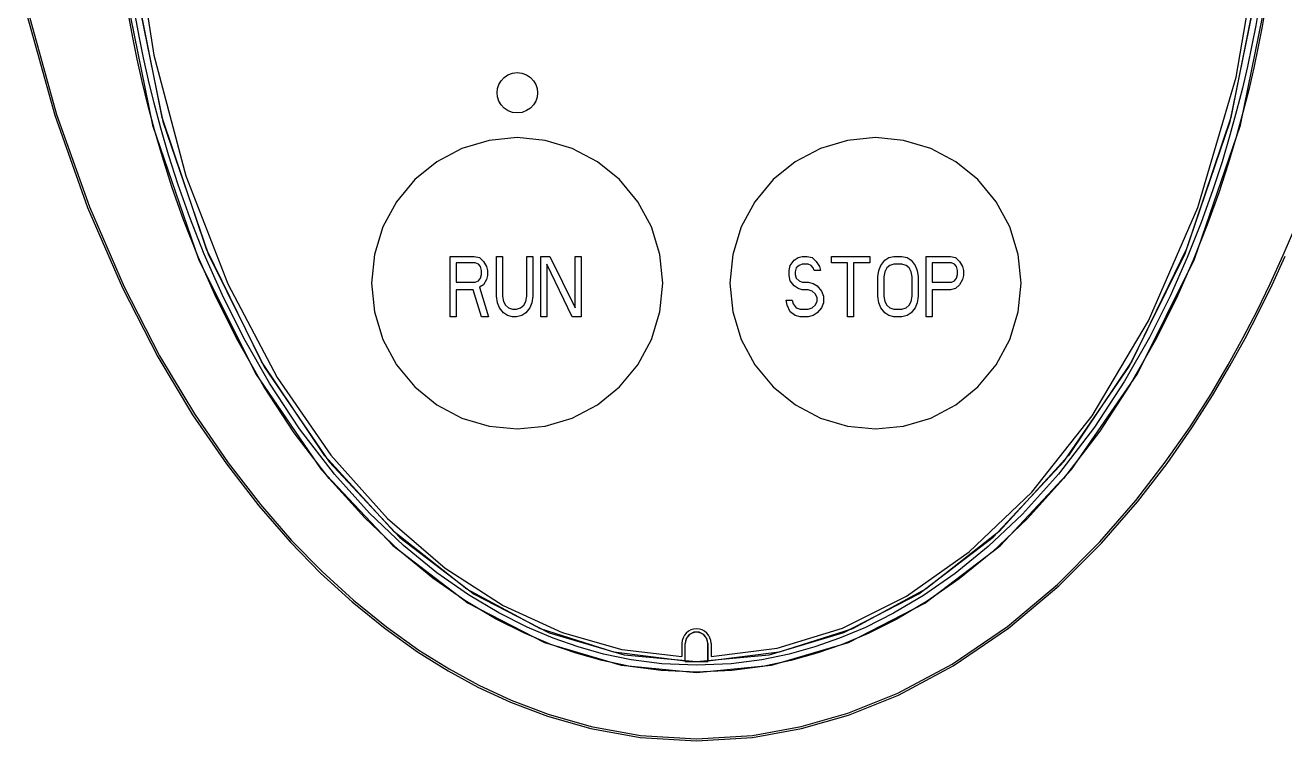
# Model space of a CAD drawing. Extents: x 0 to 245, y 0 to 330.
# Drawn here: x 142.9 to 204.9, y 239.3 to 274.6 of the extents above; entities that cross this region are included whole.
import ezdxf

# ---------------------------------------------------------------- set-up
doc = ezdxf.new("R2010")
doc.units = 0
doc.layers.add('-15N-THT. THIẾT BỊ ĐÓNG MỞ', color=40, linetype='CONTINUOUS')

# ---------------------------------------------------------------- blocks, each defined once
blk = doc.blocks.new('06 - N - SC VSD ATV212HD15~18N4')
at = {"layer": '-15N-THT. THIẾT BỊ ĐÓNG MỞ'}
for p, q in [((25.719, 114.704), (26.726, 108.324)), ((79.995, 107.241), (81.187, 114.184)), ((25.098, 112.58), (26.666, 104.885)), ((27.135, 105.261), (25.626, 112.786)), ((25.629, 112.65), (27.171, 105.068)), ((79.7, 105.073), (81.24, 112.647)), ((81.243, 112.782), (79.735, 105.263)), ((80.204, 104.887), (81.772, 112.582)), ((20.395, 110.611), (21.849, 105.377)), ((20.486, 110.632), (21.941, 105.406)), ((81.113, 110.682), (80.956, 109.797)), ((81.428, 110.627), (81.27, 109.737)), ((25.692, 109.198), (25.51, 110.172)), ((26.006, 109.261), (25.826, 110.23)), ((80.956, 109.797), (80.766, 108.817)), ((81.27, 109.737), (81.08, 108.752)), ((25.909, 108.131), (25.692, 109.198)), ((26.222, 108.2), (26.006, 109.261)), ((80.766, 108.817), (80.547, 107.778)), ((81.08, 108.752), (80.859, 107.707)), ((26.154, 107.031), (25.909, 108.131)), ((26.466, 107.106), (26.222, 108.2)), ((26.726, 108.324), (28.306, 102.388)), ((43.965, 107.228), (44.156, 107.359)), ((44.156, 107.359), (44.378, 107.443)), ((44.378, 107.443), (44.613, 107.472)), ((44.613, 107.472), (44.846, 107.445)), ((44.846, 107.445), (45.069, 107.362)), ((45.069, 107.362), (45.264, 107.231)), ((80.547, 107.778), (80.301, 106.711)), ((80.859, 107.707), (80.612, 106.633)), ((26.434, 105.883), (26.154, 107.031)), ((26.744, 105.965), (26.466, 107.106)), ((43.624, 106.48), (43.646, 106.687)), ((43.646, 106.687), (43.711, 106.885)), ((43.711, 106.885), (43.817, 107.068)), ((43.817, 107.068), (43.965, 107.228)), ((45.264, 107.231), (45.415, 107.068)), ((45.415, 107.068), (45.522, 106.884)), ((45.522, 106.884), (45.586, 106.687)), ((45.586, 106.687), (45.608, 106.48)), ((78.109, 100.838), (79.995, 107.241)), ((80.301, 106.711), (80.019, 105.589)), ((80.612, 106.633), (80.329, 105.505)), ((43.646, 106.273), (43.624, 106.48)), ((43.71, 106.075), (43.646, 106.273)), ((43.817, 105.892), (43.71, 106.075)), ((45.521, 106.074), (45.415, 105.892)), ((45.586, 106.272), (45.521, 106.074)), ((45.608, 106.48), (45.586, 106.272)), ((21.941, 105.406), (23.559, 100.864)), ((26.76, 104.657), (26.434, 105.883)), ((27.069, 104.745), (26.744, 105.965)), ((43.968, 105.728), (43.817, 105.892)), ((44.163, 105.597), (43.968, 105.728)), ((44.386, 105.515), (44.163, 105.597)), ((44.619, 105.488), (44.386, 105.515)), ((44.853, 105.516), (44.619, 105.488)), ((45.076, 105.601), (44.853, 105.516)), ((45.267, 105.731), (45.076, 105.601)), ((45.415, 105.892), (45.267, 105.731)), ((80.019, 105.589), (79.691, 104.389)), ((80.329, 105.505), (79.999, 104.298)), ((21.849, 105.377), (23.466, 100.829)), ((26.666, 104.885), (28.929, 98.29)), ((29.318, 98.792), (27.135, 105.261)), ((27.171, 105.068), (29.399, 98.557)), ((77.478, 98.574), (79.7, 105.073)), ((79.735, 105.263), (77.557, 98.805)), ((77.941, 98.29), (80.204, 104.887)), ((27.149, 103.323), (26.76, 104.657)), ((27.455, 103.419), (27.069, 104.745)), ((44.608, 104.274), (43.229, 104.14)), ((45.987, 104.14), (44.608, 104.274)), ((62.246, 104.274), (60.866, 104.14)), ((63.625, 104.14), (62.246, 104.274)), ((79.691, 104.389), (79.303, 103.087)), ((79.999, 104.298), (79.609, 102.989)), ((41.893, 103.74), (40.662, 103.09)), ((43.229, 104.14), (41.893, 103.74)), ((47.323, 103.74), (45.987, 104.14)), ((48.555, 103.09), (47.323, 103.74)), ((59.53, 103.74), (58.299, 103.09)), ((60.866, 104.14), (59.53, 103.74)), ((64.961, 103.74), (63.625, 104.14)), ((66.192, 103.09), (64.961, 103.74)), ((27.619, 101.853), (27.149, 103.323)), ((27.923, 101.958), (27.455, 103.419)), ((40.662, 103.09), (39.574, 102.207)), ((49.643, 102.207), (48.555, 103.09)), ((58.299, 103.09), (57.211, 102.207)), ((67.28, 102.207), (66.192, 103.09)), ((79.303, 103.087), (78.838, 101.662)), ((79.609, 102.989), (79.141, 101.556)), ((28.306, 102.388), (30.376, 97.08)), ((28.195, 100.224), (27.619, 101.853)), ((28.496, 100.339), (27.923, 101.958)), ((39.574, 102.207), (38.672, 101.121)), ((50.544, 101.121), (49.643, 102.207)), ((57.211, 102.207), (56.31, 101.121)), ((68.182, 101.121), (67.28, 102.207)), ((38.672, 101.121), (38.003, 99.884)), ((51.214, 99.884), (50.544, 101.121)), ((56.31, 101.121), (55.64, 99.884)), ((68.851, 99.884), (68.182, 101.121)), ((78.838, 101.662), (78.274, 100.096)), ((79.141, 101.556), (78.574, 99.979)), ((23.466, 100.829), (25.178, 96.885)), ((23.559, 100.864), (25.269, 96.927)), ((75.685, 95.254), (78.109, 100.838)), ((28.908, 98.413), (28.195, 100.224)), ((29.204, 98.54), (28.496, 100.339)), ((38.003, 99.884), (37.584, 98.522)), ((51.633, 98.522), (51.214, 99.884)), ((55.64, 99.884), (55.221, 98.522)), ((69.27, 98.522), (68.851, 99.884)), ((78.274, 100.096), (77.587, 98.371)), ((78.574, 99.979), (77.883, 98.243)), ((82.314, 98.487), (82.981, 100.051)), ((32.021, 93.259), (29.318, 98.792)), ((74.727, 93.02), (77.478, 98.574)), ((77.557, 98.805), (74.86, 93.279)), ((29.794, 96.408), (28.908, 98.413)), ((28.929, 98.29), (31.732, 92.662)), ((30.085, 96.548), (29.204, 98.54)), ((29.399, 98.557), (32.155, 92.997)), ((37.584, 98.522), (37.443, 97.11)), ((41.309, 95.456), (41.309, 98.432)), ((41.309, 98.432), (42.499, 98.432)), ((41.606, 98.116), (41.606, 97.166)), ((42.549, 98.116), (41.606, 98.116)), ((42.499, 98.432), (42.747, 98.369)), ((42.698, 98.052), (42.549, 98.116)), ((42.797, 97.926), (42.698, 98.052)), ((42.747, 98.369), (42.946, 98.179)), ((42.946, 98.179), (43.095, 97.926)), ((43.591, 96.469), (43.591, 98.432)), ((43.591, 98.432), (43.888, 98.432)), ((43.888, 98.432), (43.888, 96.469)), ((45.079, 96.469), (45.079, 98.432)), ((45.079, 98.432), (45.377, 98.432)), ((45.377, 98.432), (45.377, 96.469)), ((45.773, 95.456), (45.773, 98.432)), ((45.773, 98.432), (46.22, 98.432)), ((46.071, 98.052), (46.071, 95.456)), ((47.311, 95.456), (46.071, 98.052)), ((46.22, 98.432), (47.46, 95.899)), ((47.46, 95.899), (47.46, 98.432)), ((47.46, 98.432), (47.758, 98.432)), ((47.758, 98.432), (47.758, 95.456)), ((51.774, 97.11), (51.633, 98.522)), ((55.221, 98.522), (55.08, 97.11)), ((57.993, 97.736), (58.043, 97.989)), ((58.043, 97.989), (58.241, 98.242)), ((58.241, 98.242), (58.44, 98.369)), ((58.489, 97.989), (58.34, 97.862)), ((58.44, 98.369), (58.638, 98.432)), ((58.638, 98.052), (58.489, 97.989)), ((58.638, 98.432), (58.886, 98.432)), ((58.936, 98.052), (58.638, 98.052)), ((58.886, 98.432), (59.134, 98.369)), ((59.084, 97.989), (58.936, 98.052)), ((59.184, 97.862), (59.084, 97.989)), ((59.134, 98.369), (59.332, 98.179)), ((59.332, 98.179), (59.481, 97.926)), ((60.077, 98.432), (61.962, 98.432)), ((60.077, 98.116), (60.077, 98.432)), ((60.87, 98.116), (60.077, 98.116)), ((60.87, 95.456), (60.87, 98.116)), ((61.962, 98.116), (61.168, 98.116)), ((61.168, 98.116), (61.168, 95.456)), ((61.962, 98.432), (61.962, 98.116)), ((62.408, 97.736), (62.507, 97.989)), ((62.507, 97.989), (62.706, 98.242)), ((62.706, 98.242), (62.904, 98.369)), ((62.954, 97.989), (62.805, 97.862)), ((62.904, 98.369), (63.152, 98.432)), ((63.152, 98.052), (62.954, 97.989)), ((63.152, 98.432), (63.549, 98.432)), ((63.549, 98.052), (63.152, 98.052)), ((63.549, 98.432), (63.797, 98.369)), ((63.747, 97.989), (63.549, 98.052)), ((63.896, 97.862), (63.747, 97.989)), ((63.797, 98.369), (63.995, 98.242)), ((63.995, 98.242), (64.194, 97.989)), ((64.194, 97.989), (64.293, 97.736)), ((64.74, 98.432), (65.93, 98.432)), ((64.74, 95.456), (64.74, 98.432)), ((65.98, 98.116), (65.037, 98.116)), ((65.037, 98.116), (65.037, 97.166)), ((65.93, 98.432), (66.178, 98.369)), ((66.128, 98.052), (65.98, 98.116)), ((66.228, 97.926), (66.128, 98.052)), ((66.178, 98.369), (66.377, 98.179)), ((66.377, 98.179), (66.525, 97.926)), ((69.411, 97.11), (69.27, 98.522)), ((75.137, 92.66), (77.941, 98.29)), ((77.587, 98.371), (76.745, 96.479)), ((77.883, 98.243), (77.035, 96.339)), ((81.67, 97.076), (82.314, 98.487)), ((81.763, 97.033), (82.408, 98.446)), ((42.698, 97.229), (42.797, 97.356)), ((42.847, 97.736), (42.797, 97.926)), ((42.797, 97.356), (42.847, 97.546)), ((42.847, 97.546), (42.847, 97.736)), ((43.095, 97.926), (43.144, 97.736)), ((43.144, 97.483), (43.095, 97.293)), ((43.144, 97.736), (43.144, 97.483)), ((57.993, 97.483), (57.993, 97.736)), ((58.043, 97.229), (57.993, 97.483)), ((58.34, 97.862), (58.291, 97.672)), ((58.291, 97.672), (58.291, 97.546)), ((58.291, 97.546), (58.34, 97.356)), ((58.34, 97.356), (58.489, 97.229)), ((59.233, 97.736), (59.184, 97.862)), ((59.531, 97.736), (59.233, 97.736)), ((59.481, 97.926), (59.531, 97.736)), ((62.358, 97.419), (62.408, 97.736)), ((62.358, 96.469), (62.358, 97.419)), ((62.706, 97.672), (62.656, 97.419)), ((62.656, 97.419), (62.656, 96.469)), ((62.805, 97.862), (62.706, 97.672)), ((63.995, 97.672), (63.896, 97.862)), ((64.045, 97.419), (63.995, 97.672)), ((64.045, 96.469), (64.045, 97.419)), ((64.293, 97.736), (64.343, 97.419)), ((64.343, 97.419), (64.343, 96.469)), ((66.128, 97.229), (66.228, 97.356)), ((66.277, 97.736), (66.228, 97.926)), ((66.228, 97.356), (66.277, 97.546)), ((66.277, 97.546), (66.277, 97.736)), ((66.525, 97.926), (66.575, 97.736)), ((66.575, 97.483), (66.525, 97.293)), ((66.575, 97.736), (66.575, 97.483)), ((25.178, 96.885), (26.924, 93.494)), ((25.269, 96.927), (27.013, 93.543)), ((30.376, 97.08), (32.798, 92.477)), ((37.443, 97.11), (37.584, 95.697)), ((41.606, 97.166), (42.549, 97.166)), ((42.45, 96.786), (41.606, 96.786)), ((41.606, 96.786), (41.606, 95.456)), ((42.847, 95.456), (42.45, 96.786)), ((42.549, 97.166), (42.698, 97.229)), ((42.946, 97.039), (42.747, 96.913)), ((42.747, 96.913), (43.194, 95.456)), ((43.095, 97.293), (42.946, 97.039)), ((51.633, 95.697), (51.774, 97.11)), ((55.08, 97.11), (55.221, 95.697)), ((58.241, 96.976), (58.043, 97.229)), ((58.44, 96.849), (58.241, 96.976)), ((58.638, 96.786), (58.44, 96.849)), ((58.489, 97.229), (58.638, 97.166)), ((58.638, 97.166), (58.936, 97.166)), ((58.936, 96.786), (58.638, 96.786)), ((58.936, 97.166), (59.184, 97.103)), ((59.134, 96.723), (58.936, 96.786)), ((59.283, 96.596), (59.134, 96.723)), ((59.184, 97.103), (59.382, 96.976)), ((59.382, 96.976), (59.58, 96.723)), ((59.58, 96.723), (59.68, 96.469)), ((65.037, 97.166), (65.98, 97.166)), ((65.93, 96.786), (65.037, 96.786)), ((65.037, 96.786), (65.037, 95.456)), ((66.178, 96.849), (65.93, 96.786)), ((65.98, 97.166), (66.128, 97.229)), ((66.377, 97.039), (66.178, 96.849)), ((66.525, 97.293), (66.377, 97.039)), ((69.27, 95.697), (69.411, 97.11)), ((81.024, 95.749), (81.67, 97.076)), ((81.117, 95.703), (81.763, 97.033)), ((30.871, 94.256), (29.794, 96.408)), ((31.154, 94.411), (30.085, 96.548)), ((43.64, 96.153), (43.591, 96.469)), ((43.74, 95.899), (43.64, 96.153)), ((43.888, 96.469), (43.938, 96.216)), ((43.938, 96.216), (44.037, 96.026)), ((44.93, 96.026), (45.029, 96.216)), ((45.029, 96.216), (45.079, 96.469)), ((45.327, 96.153), (45.228, 95.899)), ((45.377, 96.469), (45.327, 96.153)), ((57.844, 96.279), (58.142, 96.279)), ((57.894, 96.026), (57.844, 96.279)), ((58.142, 96.279), (58.191, 96.089)), ((59.382, 96.406), (59.283, 96.596)), ((59.283, 96.026), (59.382, 96.216)), ((59.382, 96.216), (59.382, 96.406)), ((59.68, 96.153), (59.58, 95.899)), ((59.68, 96.469), (59.68, 96.153)), ((62.408, 96.153), (62.358, 96.469)), ((62.507, 95.899), (62.408, 96.153)), ((62.656, 96.469), (62.706, 96.216)), ((62.706, 96.216), (62.805, 96.026)), ((63.896, 96.026), (63.995, 96.216)), ((63.995, 96.216), (64.045, 96.469)), ((64.293, 96.153), (64.194, 95.899)), ((64.343, 96.469), (64.293, 96.153)), ((76.745, 96.479), (75.726, 94.446)), ((77.035, 96.339), (76.01, 94.291)), ((37.584, 95.697), (38.003, 94.335)), ((43.938, 95.646), (43.74, 95.899)), ((44.136, 95.519), (43.938, 95.646)), ((44.037, 96.026), (44.186, 95.899)), ((44.384, 95.456), (44.136, 95.519)), ((44.186, 95.899), (44.384, 95.836)), ((44.384, 95.836), (44.583, 95.836)), ((44.583, 95.836), (44.781, 95.899)), ((44.831, 95.519), (44.583, 95.456)), ((44.781, 95.899), (44.93, 96.026)), ((45.029, 95.646), (44.831, 95.519)), ((45.228, 95.899), (45.029, 95.646)), ((51.214, 94.335), (51.633, 95.697)), ((55.221, 95.697), (55.64, 94.335)), ((58.043, 95.709), (57.894, 96.026)), ((58.291, 95.519), (58.043, 95.709)), ((58.191, 96.089), (58.34, 95.899)), ((58.539, 95.456), (58.291, 95.519)), ((58.34, 95.899), (58.539, 95.836)), ((58.539, 95.836), (58.936, 95.836)), ((58.936, 95.836), (59.134, 95.899)), ((59.184, 95.519), (58.936, 95.456)), ((59.134, 95.899), (59.283, 96.026)), ((59.382, 95.646), (59.184, 95.519)), ((59.58, 95.899), (59.382, 95.646)), ((62.706, 95.646), (62.507, 95.899)), ((62.904, 95.519), (62.706, 95.646)), ((62.805, 96.026), (62.954, 95.899)), ((63.152, 95.456), (62.904, 95.519)), ((62.954, 95.899), (63.152, 95.836)), ((63.152, 95.836), (63.549, 95.836)), ((63.549, 95.836), (63.747, 95.899)), ((63.797, 95.519), (63.549, 95.456)), ((63.747, 95.899), (63.896, 96.026)), ((63.995, 95.646), (63.797, 95.519)), ((64.194, 95.899), (63.995, 95.646)), ((68.851, 94.335), (69.27, 95.697)), ((80.346, 94.441), (81.024, 95.749)), ((80.438, 94.392), (81.117, 95.703)), ((41.606, 95.456), (41.309, 95.456)), ((43.194, 95.456), (42.847, 95.456)), ((44.583, 95.456), (44.384, 95.456)), ((46.071, 95.456), (45.773, 95.456)), ((47.758, 95.456), (47.311, 95.456)), ((58.936, 95.456), (58.539, 95.456)), ((61.168, 95.456), (60.87, 95.456)), ((63.549, 95.456), (63.152, 95.456)), ((65.037, 95.456), (64.74, 95.456)), ((72.909, 90.583), (75.685, 95.254)), ((32.142, 92.028), (30.871, 94.256)), ((32.417, 92.2), (31.154, 94.411)), ((38.003, 94.335), (38.673, 93.099)), ((50.544, 93.099), (51.214, 94.335)), ((55.64, 94.335), (56.31, 93.099)), ((68.182, 93.099), (68.851, 94.335)), ((75.726, 94.446), (74.501, 92.291)), ((76.01, 94.291), (74.776, 92.12)), ((79.599, 93.09), (80.346, 94.441)), ((79.69, 93.039), (80.438, 94.392)), ((26.924, 93.494), (28.637, 90.636)), ((27.013, 93.543), (28.723, 90.691)), ((35.144, 88.617), (32.021, 93.259)), ((32.155, 92.997), (35.352, 88.33)), ((38.673, 93.099), (39.574, 92.012)), ((49.643, 92.012), (50.544, 93.099)), ((56.31, 93.099), (57.211, 92.012)), ((67.28, 92.012), (68.182, 93.099)), ((71.533, 88.349), (74.727, 93.02)), ((74.86, 93.279), (71.739, 88.634)), ((78.742, 91.642), (79.599, 93.09)), ((78.832, 91.588), (79.69, 93.039)), ((31.732, 92.662), (34.97, 87.95)), ((32.798, 92.477), (35.446, 88.645)), ((71.897, 87.947), (75.137, 92.66)), ((33.638, 89.757), (32.142, 92.028)), ((33.9, 89.948), (32.417, 92.2)), ((39.574, 92.012), (40.662, 91.129)), ((48.555, 91.129), (49.643, 92.012)), ((57.211, 92.012), (58.3, 91.129)), ((66.192, 91.129), (67.28, 92.012)), ((74.501, 92.291), (73.019, 90.026)), ((74.776, 92.12), (73.282, 89.836)), ((77.726, 90.051), (78.742, 91.642)), ((77.813, 89.993), (78.832, 91.588)), ((28.637, 90.636), (30.297, 88.216)), ((28.723, 90.691), (30.38, 88.277)), ((40.662, 91.129), (41.893, 90.479)), ((47.324, 90.479), (48.555, 91.129)), ((58.3, 91.129), (59.531, 90.479)), ((64.961, 90.479), (66.192, 91.129)), ((69.936, 86.827), (72.909, 90.583)), ((35.612, 87.719), (33.9, 89.948)), ((41.893, 90.479), (43.229, 90.079)), ((43.229, 90.079), (44.608, 89.945)), ((44.608, 89.945), (45.988, 90.08)), ((45.988, 90.08), (47.324, 90.479)), ((59.531, 90.479), (60.867, 90.079)), ((60.867, 90.079), (62.246, 89.945)), ((62.246, 89.945), (63.625, 90.08)), ((63.625, 90.08), (64.961, 90.479)), ((73.019, 90.026), (71.25, 87.716)), ((76.509, 88.306), (77.726, 90.051)), ((76.595, 88.244), (77.813, 89.993)), ((35.364, 87.508), (33.638, 89.757)), ((73.282, 89.836), (71.497, 87.505)), ((30.297, 88.216), (31.897, 86.154)), ((30.38, 88.277), (31.977, 86.219)), ((38.557, 84.885), (35.144, 88.617)), ((35.352, 88.33), (38.841, 84.603)), ((35.446, 88.645), (38.227, 85.535)), ((68.041, 84.615), (71.533, 88.349)), ((71.739, 88.634), (68.324, 84.895)), ((75.051, 86.415), (76.509, 88.306)), ((75.133, 86.348), (76.595, 88.244)), ((34.97, 87.95), (38.491, 84.198)), ((37.105, 85.57), (35.364, 87.508)), ((37.336, 85.8), (35.612, 87.719)), ((68.375, 84.195), (71.897, 87.947)), ((71.25, 87.716), (69.483, 85.753)), ((71.497, 87.505), (69.714, 85.523)), ((66.861, 83.896), (69.936, 86.827)), ((31.977, 86.219), (33.51, 84.46)), ((73.29, 84.386), (75.051, 86.415)), ((73.367, 84.314), (75.133, 86.348)), ((31.897, 86.154), (33.434, 84.39)), ((38.802, 83.954), (37.105, 85.57)), ((39.015, 84.201), (37.336, 85.8)), ((69.483, 85.753), (67.792, 84.15)), ((38.227, 85.535), (41.063, 83.096)), ((69.714, 85.523), (68.005, 83.902)), ((33.434, 84.39), (34.937, 82.847)), ((33.51, 84.46), (35.009, 82.921)), ((42.134, 82.064), (38.557, 84.885)), ((38.841, 84.603), (42.494, 81.814)), ((64.385, 81.82), (68.041, 84.615)), ((68.324, 84.895), (64.744, 82.069)), ((71.195, 82.293), (73.29, 84.386)), ((71.266, 82.216), (73.367, 84.314)), ((38.491, 84.198), (42.197, 81.367)), ((40.452, 82.606), (38.802, 83.954)), ((40.647, 82.869), (39.015, 84.201)), ((63.765, 81.708), (66.861, 83.896)), ((64.668, 81.364), (68.375, 84.195)), ((67.792, 84.15), (66.167, 82.83)), ((68.005, 83.902), (66.362, 82.566)), ((41.063, 83.096), (43.915, 81.255)), ((34.937, 82.847), (36.485, 81.431)), ((35.009, 82.921), (36.552, 81.509)), ((42.041, 81.495), (40.452, 82.606)), ((42.216, 81.773), (40.647, 82.869)), ((66.167, 82.83), (64.612, 81.748)), ((66.362, 82.566), (64.786, 81.47)), ((45.765, 80.108), (42.134, 82.064)), ((64.744, 82.069), (61.109, 80.11)), ((68.736, 80.227), (71.195, 82.293)), ((68.798, 80.144), (71.266, 82.216)), ((36.485, 81.431), (38.109, 80.116)), ((36.552, 81.509), (38.171, 80.198)), ((43.546, 80.599), (42.041, 81.495)), ((42.197, 81.367), (45.956, 79.433)), ((43.702, 80.889), (42.216, 81.773)), ((42.494, 81.814), (46.189, 79.916)), ((43.915, 81.255), (46.816, 79.929)), ((60.617, 80.141), (63.765, 81.708)), ((60.685, 79.918), (64.385, 81.82)), ((60.91, 79.431), (64.668, 81.364)), ((64.612, 81.748), (63.138, 80.874)), ((64.786, 81.47), (63.293, 80.584)), ((44.963, 79.886), (43.546, 80.599)), ((45.098, 80.186), (43.702, 80.889)), ((63.138, 80.874), (61.753, 80.179)), ((38.109, 80.116), (39.707, 78.978)), ((38.171, 80.198), (39.763, 79.063)), ((46.378, 79.646), (45.098, 80.186)), ((49.369, 78.951), (45.765, 80.108)), ((57.407, 79.153), (60.617, 80.141)), ((61.109, 80.11), (57.501, 78.951)), ((61.753, 80.179), (60.48, 79.643)), ((63.293, 80.584), (61.888, 79.878)), ((66.019, 78.372), (68.736, 80.227)), ((66.072, 78.285), (68.798, 80.144)), ((46.262, 79.338), (44.963, 79.886)), ((45.956, 79.433), (49.734, 78.313)), ((46.189, 79.916), (49.868, 78.833)), ((47.605, 79.218), (46.378, 79.646)), ((46.816, 79.929), (49.756, 79.09)), ((52.718, 79.389), (52.718, 78.741)), ((52.928, 79.636), (52.871, 79.389)), ((52.884, 79.389), (52.871, 79.389)), ((52.871, 78.515), (52.871, 79.389)), ((52.884, 78.502), (52.884, 79.389)), ((53.085, 79.831), (52.928, 79.636)), ((53.31, 79.939), (53.085, 79.831)), ((53.559, 79.939), (53.31, 79.939)), ((53.784, 79.831), (53.559, 79.939)), ((53.941, 79.636), (53.784, 79.831)), ((53.998, 79.389), (53.941, 79.636)), ((53.986, 79.389), (53.998, 79.389)), ((53.986, 79.389), (53.986, 78.502)), ((53.998, 78.515), (53.998, 79.389)), ((54.151, 79.389), (54.151, 78.741)), ((57.004, 78.833), (60.685, 79.918)), ((57.133, 78.312), (60.91, 79.431)), ((60.48, 79.643), (59.258, 79.216)), ((61.888, 79.878), (60.597, 79.334)), ((39.707, 78.978), (41.207, 78.042)), ((39.763, 79.063), (41.258, 78.13)), ((47.507, 78.902), (46.262, 79.338)), ((48.788, 78.544), (47.507, 78.902)), ((48.865, 78.865), (47.605, 79.218)), ((50.22, 78.583), (48.865, 78.865)), ((52.871, 78.515), (49.369, 78.951)), ((49.756, 79.09), (52.718, 78.741)), ((49.868, 78.833), (53.436, 78.492)), ((53.436, 78.492), (57.004, 78.833)), ((57.501, 78.951), (53.998, 78.515)), ((54.151, 78.741), (57.407, 79.153)), ((57.999, 78.864), (56.645, 78.583)), ((59.258, 79.216), (57.999, 78.864)), ((59.355, 78.901), (58.076, 78.543)), ((60.597, 79.334), (59.355, 78.901)), ((41.258, 78.13), (42.726, 77.331)), ((50.165, 78.258), (48.788, 78.544)), ((49.734, 78.313), (53.435, 77.956)), ((51.695, 78.058), (50.165, 78.258)), ((51.725, 78.387), (50.22, 78.583)), ((53.435, 78.31), (51.725, 78.387)), ((52.871, 78.515), (52.884, 78.502)), ((52.884, 78.502), (53.068, 78.498)), ((53.068, 78.498), (53.252, 78.496)), ((53.252, 78.496), (53.436, 78.495)), ((55.141, 78.387), (53.435, 78.31)), ((53.435, 77.956), (57.133, 78.312)), ((53.436, 78.495), (53.619, 78.496)), ((53.436, 78.492), (53.436, 78.495)), ((53.619, 78.496), (53.803, 78.498)), ((53.803, 78.498), (53.986, 78.502)), ((53.998, 78.515), (53.986, 78.502)), ((56.645, 78.583), (55.141, 78.387)), ((56.7, 78.257), (55.171, 78.057)), ((58.076, 78.543), (56.7, 78.257)), ((63.337, 76.941), (66.019, 78.372)), ((63.379, 76.85), (66.072, 78.285)), ((41.207, 78.042), (42.681, 77.241)), ((53.435, 77.979), (51.695, 78.058)), ((55.171, 78.057), (53.435, 77.979)), ((42.681, 77.241), (44.274, 76.503)), ((42.726, 77.331), (44.313, 76.596)), ((60.885, 75.957), (63.337, 76.941)), ((44.274, 76.503), (46.109, 75.809)), ((44.313, 76.596), (46.14, 75.904)), ((60.917, 75.862), (63.379, 76.85)), ((46.109, 75.809), (48.233, 75.204)), ((46.14, 75.904), (48.255, 75.301)), ((58.587, 75.294), (60.885, 75.957)), ((58.609, 75.197), (60.917, 75.862)), ((48.233, 75.204), (50.667, 74.765)), ((48.255, 75.301), (50.678, 74.863)), ((56.186, 74.863), (58.587, 75.294)), ((56.197, 74.765), (58.609, 75.197)), ((50.667, 74.765), (53.435, 74.597)), ((50.678, 74.863), (53.435, 74.696)), ((53.435, 74.696), (56.186, 74.863)), ((53.435, 74.597), (56.197, 74.765))]:
    blk.add_line(p, q, dxfattribs=at)
for radius in [0.717, 0.551]:
    blk.add_arc((53.435, 79.389), radius, 0, 180, dxfattribs=at)

msp = doc.modelspace()

# ---------------------------------------------------------------- block references
msp.add_blockref('06 - N - SC VSD ATV212HD15~18N4', (122.5, 164.75))

doc.saveas('drawing.dxf')
